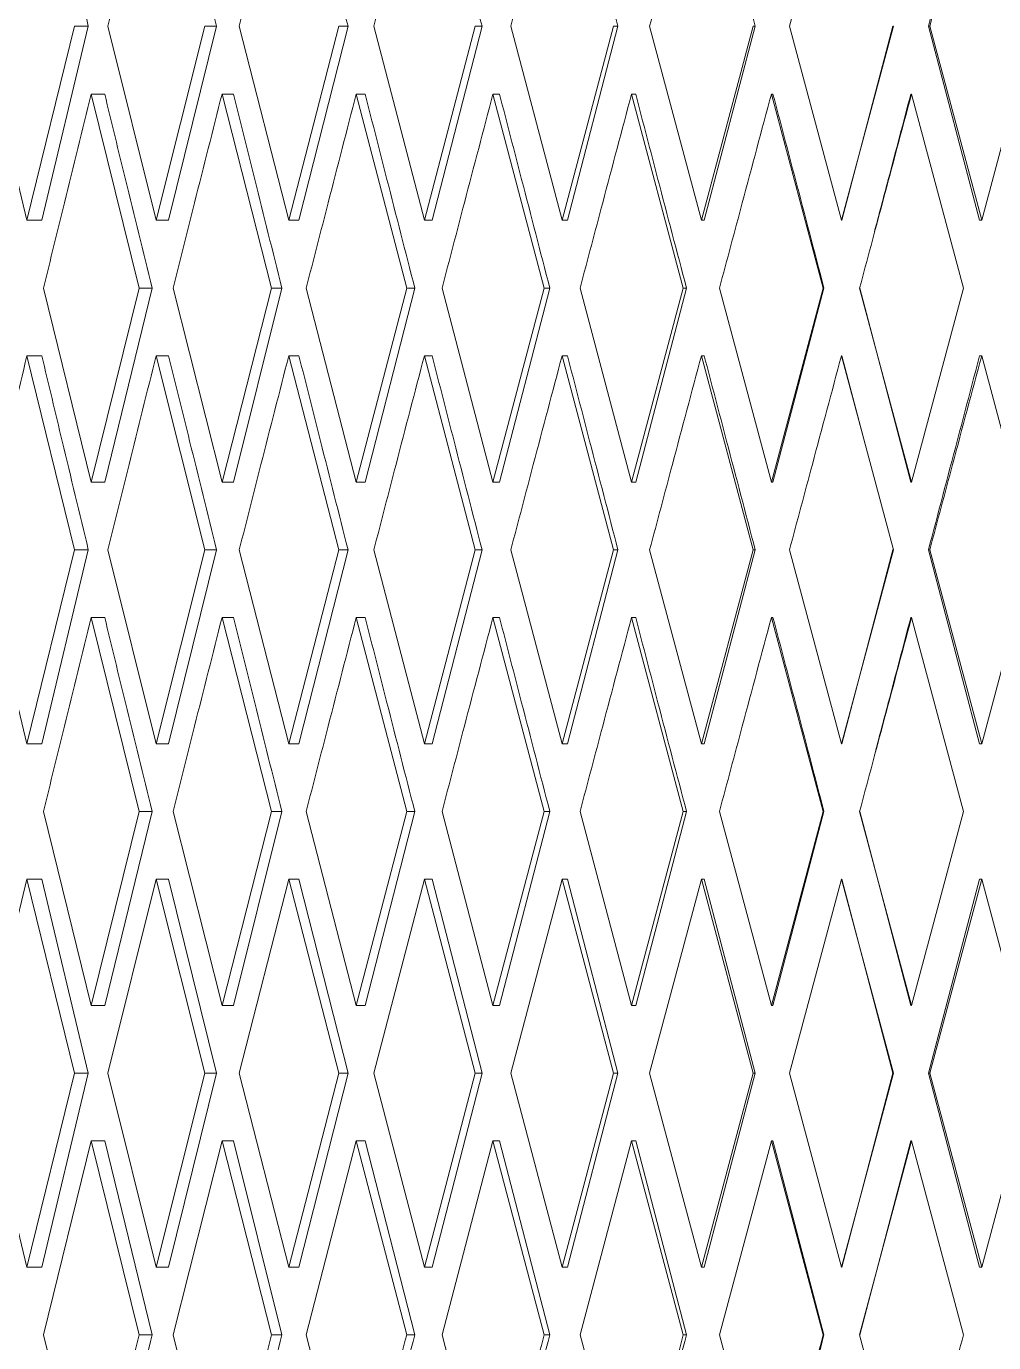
# Model space of a CAD drawing. Header units: centimetres. Extents: x -13594 to 4017, y -3206 to 1780.
# Drawn here: x 2311.47 to 2320.89, y -2193.88 to -2181.04 of the extents above; entities that cross this region are included whole.
import ezdxf

# ---------------------------------------------------------------- set-up
doc = ezdxf.new("R2010")
doc.units = ezdxf.units.CM

msp = doc.modelspace()

# ---------------------------------------------------------------- linework, layer by layer
at = {"color": 7, "linetype": 'Continuous', "lineweight": 0}
for p, q in [((2319.41, -2179.153), (2318.904, -2181.044)), ((2320.777, -2179.153), (2320.271, -2181.044)), ((2311.016, -2181.044), (2311.472, -2182.935)), ((2311.472, -2182.935), (2311.934, -2181.044)), ((2312.07, -2181.044), (2311.617, -2182.935)), ((2311.934, -2181.044), (2312.07, -2181.044)), ((2312.26, -2181.044), (2312.731, -2182.935)), ((2312.731, -2182.935), (2313.206, -2181.044)), ((2313.32, -2181.044), (2312.853, -2182.935)), ((2313.206, -2181.044), (2313.32, -2181.044)), ((2313.541, -2181.044), (2314.024, -2182.935)), ((2314.024, -2182.935), (2314.511, -2181.044)), ((2314.601, -2181.044), (2314.123, -2182.935)), ((2314.511, -2181.044), (2314.601, -2181.044)), ((2314.853, -2181.044), (2315.345, -2182.935)), ((2315.345, -2182.935), (2315.84, -2181.044)), ((2315.907, -2181.044), (2315.421, -2182.935)), ((2315.84, -2181.044), (2315.907, -2181.044)), ((2316.188, -2181.044), (2316.688, -2182.935)), ((2316.688, -2182.935), (2317.189, -2181.044)), ((2317.232, -2181.044), (2316.74, -2182.935)), ((2317.189, -2181.044), (2317.232, -2181.044)), ((2317.541, -2181.044), (2318.045, -2182.935)), ((2318.045, -2182.935), (2318.55, -2181.044)), ((2318.57, -2181.044), (2318.073, -2182.935)), ((2318.55, -2181.044), (2318.57, -2181.044)), ((2318.904, -2181.044), (2319.41, -2182.935)), ((2319.41, -2182.935), (2319.917, -2181.044)), ((2319.912, -2181.044), (2319.414, -2182.935)), ((2319.917, -2181.044), (2319.912, -2181.044)), ((2320.259, -2181.044), (2320.756, -2182.935)), ((2320.271, -2181.044), (2320.259, -2181.044)), ((2320.271, -2181.044), (2320.777, -2182.935)), ((2320.777, -2182.935), (2321.282, -2181.044)), ((2312.566, -2183.595), (2312.097, -2181.704)), ((2312.23, -2181.704), (2312.097, -2181.704)), ((2313.855, -2183.595), (2313.373, -2181.704)), ((2313.484, -2181.704), (2313.373, -2181.704)), ((2315.173, -2183.595), (2314.681, -2181.704)), ((2314.769, -2181.704), (2314.681, -2181.704)), ((2316.513, -2183.595), (2316.014, -2181.704)), ((2316.078, -2181.704), (2316.014, -2181.704)), ((2317.869, -2183.595), (2317.365, -2181.704)), ((2317.405, -2181.704), (2317.365, -2181.704)), ((2319.233, -2183.595), (2318.727, -2181.704)), ((2318.743, -2181.704), (2318.727, -2181.704)), ((2320.086, -2181.704), (2320.094, -2181.704)), ((2320.6, -2183.595), (2320.094, -2181.704)), ((2319.646, -2182.056), (2319.646, -2182.056)), ((2311.617, -2182.935), (2311.472, -2182.935)), ((2312.853, -2182.935), (2312.731, -2182.935)), ((2314.123, -2182.935), (2314.024, -2182.935)), ((2315.421, -2182.935), (2315.345, -2182.935)), ((2316.74, -2182.935), (2316.688, -2182.935)), ((2318.073, -2182.935), (2318.045, -2182.935)), ((2319.414, -2182.935), (2319.41, -2182.935)), ((2320.756, -2182.935), (2320.777, -2182.935)), ((2311.633, -2183.595), (2312.097, -2185.486)), ((2312.097, -2185.486), (2312.566, -2183.595)), ((2312.691, -2183.595), (2312.23, -2185.486)), ((2312.566, -2183.595), (2312.691, -2183.595)), ((2312.896, -2183.595), (2313.373, -2185.486)), ((2313.373, -2185.486), (2313.855, -2183.595)), ((2313.957, -2183.595), (2313.484, -2185.486)), ((2313.855, -2183.595), (2313.957, -2183.595)), ((2314.193, -2183.595), (2314.681, -2185.486)), ((2314.681, -2185.486), (2315.173, -2183.595)), ((2315.252, -2183.595), (2314.769, -2185.486)), ((2315.173, -2183.595), (2315.252, -2183.595)), ((2315.518, -2183.595), (2316.014, -2185.486)), ((2316.014, -2185.486), (2316.513, -2183.595)), ((2316.568, -2183.595), (2316.078, -2185.486)), ((2316.513, -2183.595), (2316.568, -2183.595)), ((2316.863, -2183.595), (2317.365, -2185.486)), ((2317.365, -2185.486), (2317.869, -2183.595)), ((2317.9, -2183.595), (2317.405, -2185.486)), ((2317.869, -2183.595), (2317.9, -2183.595)), ((2318.221, -2183.595), (2318.727, -2185.486)), ((2318.727, -2185.486), (2319.233, -2183.595)), ((2319.24, -2183.595), (2318.743, -2185.486)), ((2319.233, -2183.595), (2319.24, -2183.595)), ((2319.587, -2183.595), (2319.588, -2183.595)), ((2319.587, -2183.595), (2320.094, -2185.486)), ((2319.588, -2183.595), (2320.086, -2185.486)), ((2320.094, -2185.486), (2320.6, -2183.595)), ((2311.934, -2186.146), (2311.472, -2184.255)), ((2311.617, -2184.255), (2311.472, -2184.255)), ((2313.206, -2186.146), (2312.731, -2184.255)), ((2312.853, -2184.255), (2312.731, -2184.255)), ((2314.511, -2186.146), (2314.024, -2184.255)), ((2314.123, -2184.255), (2314.024, -2184.255)), ((2315.84, -2186.146), (2315.345, -2184.255)), ((2315.421, -2184.255), (2315.345, -2184.255)), ((2317.189, -2186.146), (2316.688, -2184.255)), ((2316.74, -2184.255), (2316.688, -2184.255)), ((2318.55, -2186.146), (2318.045, -2184.255)), ((2318.073, -2184.255), (2318.045, -2184.255)), ((2319.917, -2186.146), (2319.41, -2184.255)), ((2319.414, -2184.255), (2319.41, -2184.255)), ((2319.628, -2185.069), (2319.414, -2184.255)), ((2319.734, -2184.144), (2319.733, -2184.144)), ((2320.756, -2184.255), (2320.777, -2184.255)), ((2321.282, -2186.146), (2320.777, -2184.255)), ((2319.646, -2185.135), (2319.646, -2185.135)), ((2312.23, -2185.486), (2312.097, -2185.486)), ((2313.484, -2185.486), (2313.373, -2185.486)), ((2314.769, -2185.486), (2314.681, -2185.486)), ((2316.078, -2185.486), (2316.014, -2185.486)), ((2317.405, -2185.486), (2317.365, -2185.486)), ((2318.743, -2185.486), (2318.727, -2185.486)), ((2320.086, -2185.486), (2320.094, -2185.486)), ((2311.016, -2186.146), (2311.472, -2188.037)), ((2311.472, -2188.037), (2311.934, -2186.146)), ((2312.07, -2186.146), (2311.617, -2188.037)), ((2311.934, -2186.146), (2312.07, -2186.146)), ((2312.26, -2186.146), (2312.731, -2188.037)), ((2312.731, -2188.037), (2313.206, -2186.146)), ((2313.32, -2186.146), (2312.853, -2188.037)), ((2313.206, -2186.146), (2313.32, -2186.146)), ((2313.541, -2186.146), (2314.024, -2188.037)), ((2314.024, -2188.037), (2314.511, -2186.146)), ((2314.601, -2186.146), (2314.123, -2188.037)), ((2314.511, -2186.146), (2314.601, -2186.146)), ((2314.853, -2186.146), (2315.345, -2188.037)), ((2315.345, -2188.037), (2315.84, -2186.146)), ((2315.907, -2186.146), (2315.421, -2188.037)), ((2315.84, -2186.146), (2315.907, -2186.146)), ((2316.188, -2186.146), (2316.688, -2188.037)), ((2316.688, -2188.037), (2317.189, -2186.146)), ((2317.232, -2186.146), (2316.74, -2188.037)), ((2317.189, -2186.146), (2317.232, -2186.146)), ((2317.541, -2186.146), (2318.045, -2188.037)), ((2318.045, -2188.037), (2318.55, -2186.146)), ((2318.57, -2186.146), (2318.073, -2188.037)), ((2318.55, -2186.146), (2318.57, -2186.146)), ((2318.904, -2186.146), (2319.41, -2188.037)), ((2319.41, -2188.037), (2319.917, -2186.146)), ((2319.912, -2186.146), (2319.414, -2188.037)), ((2319.917, -2186.146), (2319.912, -2186.146)), ((2320.259, -2186.146), (2320.756, -2188.037)), ((2320.271, -2186.146), (2320.259, -2186.146)), ((2320.271, -2186.146), (2320.777, -2188.037)), ((2320.777, -2188.037), (2321.282, -2186.146)), ((2312.566, -2188.697), (2312.097, -2186.806)), ((2312.23, -2186.806), (2312.097, -2186.806)), ((2313.855, -2188.697), (2313.373, -2186.806)), ((2313.484, -2186.806), (2313.373, -2186.806)), ((2315.173, -2188.697), (2314.681, -2186.806)), ((2314.769, -2186.806), (2314.681, -2186.806)), ((2316.513, -2188.697), (2316.014, -2186.806)), ((2316.078, -2186.806), (2316.014, -2186.806)), ((2317.869, -2188.697), (2317.365, -2186.806)), ((2317.405, -2186.806), (2317.365, -2186.806)), ((2319.233, -2188.697), (2318.727, -2186.806)), ((2318.743, -2186.806), (2318.727, -2186.806)), ((2320.086, -2186.806), (2320.094, -2186.806)), ((2320.6, -2188.697), (2320.094, -2186.806)), ((2319.646, -2187.157), (2319.646, -2187.157)), ((2311.617, -2188.037), (2311.472, -2188.037)), ((2312.853, -2188.037), (2312.731, -2188.037)), ((2314.123, -2188.037), (2314.024, -2188.037)), ((2315.421, -2188.037), (2315.345, -2188.037)), ((2316.74, -2188.037), (2316.688, -2188.037)), ((2318.073, -2188.037), (2318.045, -2188.037)), ((2319.414, -2188.037), (2319.41, -2188.037)), ((2320.756, -2188.037), (2320.777, -2188.037)), ((2311.633, -2188.697), (2312.097, -2190.588)), ((2312.097, -2190.588), (2312.566, -2188.697)), ((2312.691, -2188.697), (2312.23, -2190.588)), ((2312.566, -2188.697), (2312.691, -2188.697)), ((2312.896, -2188.697), (2313.373, -2190.588)), ((2313.373, -2190.588), (2313.855, -2188.697)), ((2313.957, -2188.697), (2313.484, -2190.588)), ((2313.855, -2188.697), (2313.957, -2188.697)), ((2314.193, -2188.697), (2314.681, -2190.588)), ((2314.681, -2190.588), (2315.173, -2188.697)), ((2315.252, -2188.697), (2314.769, -2190.588)), ((2315.173, -2188.697), (2315.252, -2188.697)), ((2315.518, -2188.697), (2316.014, -2190.588)), ((2316.014, -2190.588), (2316.513, -2188.697)), ((2316.568, -2188.697), (2316.078, -2190.588)), ((2316.513, -2188.697), (2316.568, -2188.697)), ((2316.863, -2188.697), (2317.365, -2190.588)), ((2317.365, -2190.588), (2317.869, -2188.697)), ((2317.9, -2188.697), (2317.405, -2190.588)), ((2317.869, -2188.697), (2317.9, -2188.697)), ((2318.221, -2188.697), (2318.727, -2190.588)), ((2318.727, -2190.588), (2319.233, -2188.697)), ((2319.24, -2188.697), (2318.743, -2190.588)), ((2319.233, -2188.697), (2319.24, -2188.697)), ((2319.587, -2188.697), (2320.094, -2190.588)), ((2319.587, -2188.697), (2319.588, -2188.697)), ((2319.588, -2188.697), (2320.086, -2190.588)), ((2320.094, -2190.588), (2320.6, -2188.697)), ((2319.734, -2189.246), (2319.733, -2189.246)), ((2311.472, -2189.357), (2311.016, -2191.248)), ((2311.934, -2191.248), (2311.472, -2189.357)), ((2311.617, -2189.357), (2311.472, -2189.357)), ((2312.07, -2191.248), (2311.617, -2189.357)), ((2312.731, -2189.357), (2312.26, -2191.248)), ((2313.206, -2191.248), (2312.731, -2189.357)), ((2312.853, -2189.357), (2312.731, -2189.357)), ((2313.32, -2191.248), (2312.853, -2189.357)), ((2314.024, -2189.357), (2313.541, -2191.248)), ((2314.511, -2191.248), (2314.024, -2189.357)), ((2314.123, -2189.357), (2314.024, -2189.357)), ((2314.601, -2191.248), (2314.123, -2189.357)), ((2315.345, -2189.357), (2314.853, -2191.248)), ((2315.84, -2191.248), (2315.345, -2189.357)), ((2315.421, -2189.357), (2315.345, -2189.357)), ((2315.907, -2191.248), (2315.421, -2189.357)), ((2316.688, -2189.357), (2316.188, -2191.248)), ((2317.189, -2191.248), (2316.688, -2189.357)), ((2316.74, -2189.357), (2316.688, -2189.357)), ((2317.232, -2191.248), (2316.74, -2189.357)), ((2318.045, -2189.357), (2317.541, -2191.248)), ((2318.55, -2191.248), (2318.045, -2189.357)), ((2318.073, -2189.357), (2318.045, -2189.357)), ((2318.57, -2191.248), (2318.073, -2189.357)), ((2319.41, -2189.357), (2318.904, -2191.248)), ((2319.917, -2191.248), (2319.41, -2189.357)), ((2319.414, -2189.357), (2319.41, -2189.357)), ((2319.912, -2191.248), (2319.414, -2189.357)), ((2320.259, -2191.248), (2320.756, -2189.357)), ((2320.777, -2189.357), (2320.271, -2191.248)), ((2320.756, -2189.357), (2320.777, -2189.357)), ((2321.282, -2191.248), (2320.777, -2189.357)), ((2319.646, -2190.237), (2319.646, -2190.237)), ((2312.097, -2190.588), (2312.23, -2190.588)), ((2313.373, -2190.588), (2313.484, -2190.588)), ((2314.681, -2190.588), (2314.769, -2190.588)), ((2316.014, -2190.588), (2316.078, -2190.588)), ((2317.365, -2190.588), (2317.405, -2190.588)), ((2318.727, -2190.588), (2318.743, -2190.588)), ((2320.094, -2190.588), (2320.086, -2190.588)), ((2311.016, -2191.248), (2311.472, -2193.139)), ((2311.472, -2193.139), (2311.934, -2191.248)), ((2312.07, -2191.248), (2311.617, -2193.139)), ((2312.07, -2191.248), (2311.934, -2191.248)), ((2312.26, -2191.248), (2312.731, -2193.139)), ((2312.731, -2193.139), (2313.206, -2191.248)), ((2313.32, -2191.248), (2312.853, -2193.139)), ((2313.32, -2191.248), (2313.206, -2191.248)), ((2313.541, -2191.248), (2314.024, -2193.139)), ((2314.024, -2193.139), (2314.511, -2191.248)), ((2314.601, -2191.248), (2314.123, -2193.139)), ((2314.601, -2191.248), (2314.511, -2191.248)), ((2314.853, -2191.248), (2315.345, -2193.139)), ((2315.345, -2193.139), (2315.84, -2191.248)), ((2315.907, -2191.248), (2315.421, -2193.139)), ((2315.907, -2191.248), (2315.84, -2191.248)), ((2316.188, -2191.248), (2316.688, -2193.139)), ((2316.688, -2193.139), (2317.189, -2191.248)), ((2317.232, -2191.248), (2316.74, -2193.139)), ((2317.232, -2191.248), (2317.189, -2191.248)), ((2317.541, -2191.248), (2318.045, -2193.139)), ((2318.045, -2193.139), (2318.55, -2191.248)), ((2318.57, -2191.248), (2318.073, -2193.139)), ((2318.569, -2191.248), (2318.55, -2191.248)), ((2318.904, -2191.248), (2319.41, -2193.139)), ((2319.41, -2193.139), (2319.917, -2191.248)), ((2319.912, -2191.248), (2319.414, -2193.139)), ((2319.912, -2191.248), (2319.917, -2191.248)), ((2320.259, -2191.248), (2320.271, -2191.248)), ((2320.259, -2191.248), (2320.756, -2193.139)), ((2320.271, -2191.248), (2320.777, -2193.139)), ((2320.777, -2193.139), (2321.282, -2191.248)), ((2312.097, -2191.908), (2311.633, -2193.799)), ((2312.566, -2193.799), (2312.097, -2191.908)), ((2312.097, -2191.908), (2312.23, -2191.908)), ((2312.691, -2193.799), (2312.23, -2191.908)), ((2313.373, -2191.908), (2312.896, -2193.799)), ((2313.855, -2193.799), (2313.373, -2191.908)), ((2313.373, -2191.908), (2313.484, -2191.908)), ((2313.957, -2193.799), (2313.484, -2191.908)), ((2314.681, -2191.908), (2314.193, -2193.799)), ((2315.173, -2193.799), (2314.681, -2191.908)), ((2314.681, -2191.908), (2314.769, -2191.908)), ((2315.252, -2193.799), (2314.769, -2191.908)), ((2316.014, -2191.908), (2315.518, -2193.799)), ((2316.513, -2193.799), (2316.014, -2191.908)), ((2316.014, -2191.908), (2316.078, -2191.908)), ((2316.568, -2193.799), (2316.078, -2191.908)), ((2317.365, -2191.908), (2316.863, -2193.799)), ((2317.869, -2193.799), (2317.365, -2191.908)), ((2317.365, -2191.908), (2317.405, -2191.908)), ((2317.9, -2193.799), (2317.405, -2191.908)), ((2318.727, -2191.908), (2318.221, -2193.799)), ((2319.233, -2193.799), (2318.727, -2191.908)), ((2318.727, -2191.908), (2318.743, -2191.908)), ((2319.24, -2193.799), (2318.743, -2191.908)), ((2320.094, -2191.908), (2319.587, -2193.799)), ((2319.588, -2193.799), (2320.086, -2191.908)), ((2320.094, -2191.908), (2320.086, -2191.908)), ((2320.6, -2193.799), (2320.094, -2191.908)), ((2319.646, -2192.26), (2319.646, -2192.26)), ((2311.472, -2193.139), (2311.617, -2193.139)), ((2312.731, -2193.139), (2312.853, -2193.139)), ((2314.024, -2193.139), (2314.123, -2193.139)), ((2315.345, -2193.139), (2315.421, -2193.139)), ((2316.688, -2193.139), (2316.74, -2193.139)), ((2318.045, -2193.139), (2318.073, -2193.139)), ((2319.41, -2193.139), (2319.414, -2193.139)), ((2320.777, -2193.139), (2320.756, -2193.139)), ((2319.734, -2193.25), (2319.734, -2193.25)), ((2311.633, -2193.799), (2312.097, -2195.69)), ((2312.691, -2193.799), (2312.566, -2193.799)), ((2312.896, -2193.799), (2313.373, -2195.69)), ((2313.957, -2193.799), (2313.855, -2193.799)), ((2314.193, -2193.799), (2314.681, -2195.69)), ((2315.252, -2193.799), (2315.173, -2193.799)), ((2315.518, -2193.799), (2316.014, -2195.69)), ((2316.568, -2193.799), (2316.513, -2193.799)), ((2316.863, -2193.799), (2317.365, -2195.69)), ((2317.9, -2193.799), (2317.869, -2193.799)), ((2318.221, -2193.799), (2318.727, -2195.69)), ((2319.24, -2193.799), (2319.233, -2193.799)), ((2319.587, -2193.799), (2320.094, -2195.69)), ((2319.588, -2193.799), (2319.587, -2193.799))]:
    msp.add_line(p, q, dxfattribs=at)
for radius in [406.205, 406.022, 404.866, 400.131]:
    msp.add_circle((1945.049, -1822.821), radius, dxfattribs=at)
for points, knots in [([(2311.472, -2179.153), (2311.387, -2179.506), (2311.234, -2180.137), (2311.082, -2180.767), (2311.016, -2181.044)], [0, 0, 0, 0, 0.56, 1, 1, 1, 1]), ([(2312.07, -2181.044), (2311.985, -2180.691), (2311.833, -2180.061), (2311.683, -2179.431), (2311.617, -2179.153)], [0, 0, 0, 0, 0.56, 1, 1, 1, 1]), ([(2312.731, -2179.153), (2312.643, -2179.506), (2312.485, -2180.137), (2312.329, -2180.767), (2312.26, -2181.044)], [0, 0, 0, 0, 0.56, 1, 1, 1, 1]), ([(2313.32, -2181.044), (2313.232, -2180.691), (2313.076, -2180.061), (2312.921, -2179.431), (2312.853, -2179.153)], [0, 0, 0, 0, 0.5599999, 1, 1, 1, 1]), ([(2314.024, -2179.153), (2313.933, -2179.506), (2313.772, -2180.137), (2313.612, -2180.767), (2313.541, -2181.044)], [0, 0, 0, 0, 0.56, 1, 1, 1, 1]), ([(2314.601, -2181.044), (2314.512, -2180.691), (2314.352, -2180.061), (2314.193, -2179.431), (2314.123, -2179.153)], [0, 0, 0, 0, 0.5599999, 1, 1, 1, 1]), ([(2315.345, -2179.153), (2315.253, -2179.506), (2315.088, -2180.137), (2314.925, -2180.767), (2314.853, -2181.044)], [0, 0, 0, 0, 0.56, 1, 1, 1, 1]), ([(2315.907, -2181.044), (2315.816, -2180.691), (2315.654, -2180.061), (2315.492, -2179.431), (2315.421, -2179.153)], [0, 0, 0, 0, 0.5599999, 1, 1, 1, 1]), ([(2316.688, -2179.153), (2316.594, -2179.506), (2316.427, -2180.137), (2316.261, -2180.767), (2316.188, -2181.044)], [0, 0, 0, 0, 0.56, 1, 1, 1, 1]), ([(2317.232, -2181.044), (2317.14, -2180.691), (2316.976, -2180.061), (2316.812, -2179.431), (2316.74, -2179.153)], [0, 0, 0, 0, 0.56, 1, 1, 1, 1]), ([(2318.045, -2179.153), (2317.951, -2179.506), (2317.783, -2180.137), (2317.615, -2180.767), (2317.541, -2181.044)], [0, 0, 0, 0, 0.56, 1, 1, 1, 1]), ([(2318.57, -2181.044), (2318.477, -2180.691), (2318.311, -2180.061), (2318.146, -2179.431), (2318.073, -2179.153)], [0, 0, 0, 0, 0.56, 1, 1, 1, 1]), ([(2320.259, -2181.044), (2320.352, -2180.691), (2320.518, -2180.061), (2320.684, -2179.431), (2320.756, -2179.153)], [0, 0, 0, 0, 0.56, 1, 1, 1, 1]), ([(2312.097, -2181.704), (2312.01, -2182.057), (2311.855, -2182.688), (2311.701, -2183.318), (2311.633, -2183.595)], [0, 0, 0, 0, 0.56, 1, 1, 1, 1]), ([(2312.691, -2183.595), (2312.604, -2183.242), (2312.45, -2182.612), (2312.297, -2181.982), (2312.23, -2181.704)], [0, 0, 0, 0, 0.56, 1, 1, 1, 1]), ([(2313.373, -2181.704), (2313.284, -2182.057), (2313.124, -2182.688), (2312.966, -2183.318), (2312.896, -2183.595)], [0, 0, 0, 0, 0.56, 1, 1, 1, 1]), ([(2313.957, -2183.595), (2313.868, -2183.242), (2313.71, -2182.612), (2313.553, -2181.982), (2313.484, -2181.704)], [0, 0, 0, 0, 0.5599999, 1, 1, 1, 1]), ([(2314.681, -2181.704), (2314.59, -2182.057), (2314.427, -2182.688), (2314.265, -2183.318), (2314.193, -2183.595)], [0, 0, 0, 0, 0.56, 1, 1, 1, 1]), ([(2315.252, -2183.595), (2315.161, -2183.242), (2315, -2182.612), (2314.839, -2181.982), (2314.769, -2181.704)], [0, 0, 0, 0, 0.56, 1, 1, 1, 1]), ([(2316.014, -2181.704), (2315.921, -2182.057), (2315.755, -2182.688), (2315.59, -2183.318), (2315.518, -2183.595)], [0, 0, 0, 0, 0.56, 1, 1, 1, 1]), ([(2316.568, -2183.595), (2316.476, -2183.242), (2316.313, -2182.612), (2316.15, -2181.982), (2316.078, -2181.704)], [0, 0, 0, 0, 0.56, 1, 1, 1, 1]), ([(2317.365, -2181.704), (2317.271, -2182.057), (2317.103, -2182.688), (2316.936, -2183.318), (2316.863, -2183.595)], [0, 0, 0, 0, 0.5599999, 1, 1, 1, 1]), ([(2317.9, -2183.595), (2317.807, -2183.242), (2317.642, -2182.612), (2317.477, -2181.982), (2317.405, -2181.704)], [0, 0, 0, 0, 0.56, 1, 1, 1, 1]), ([(2318.727, -2181.704), (2318.633, -2182.057), (2318.464, -2182.688), (2318.296, -2183.318), (2318.221, -2183.595)], [0, 0, 0, 0, 0.56, 1, 1, 1, 1]), ([(2319.24, -2183.595), (2319.148, -2183.242), (2318.982, -2182.612), (2318.816, -2181.982), (2318.743, -2181.704)], [0, 0, 0, 0, 0.56, 1, 1, 1, 1]), ([(2320.094, -2181.704), (2319.999, -2182.057), (2319.83, -2182.688), (2319.662, -2183.318), (2319.587, -2183.595)], [0, 0, 0, 0, 0.56, 1, 1, 1, 1]), ([(2319.732, -2183.048), (2319.777, -2182.877), (2319.895, -2182.43), (2320.013, -2181.982), (2320.086, -2181.704)], [0, 0, 0, 0, 0.380657, 1, 1, 1, 1]), ([(2311.472, -2184.255), (2311.387, -2184.608), (2311.234, -2185.239), (2311.082, -2185.869), (2311.016, -2186.146)], [0, 0, 0, 0, 0.56, 1, 1, 1, 1]), ([(2312.07, -2186.146), (2311.985, -2185.793), (2311.833, -2185.163), (2311.683, -2184.533), (2311.617, -2184.255)], [0, 0, 0, 0, 0.56, 1, 1, 1, 1]), ([(2312.731, -2184.255), (2312.643, -2184.608), (2312.485, -2185.239), (2312.329, -2185.869), (2312.26, -2186.146)], [0, 0, 0, 0, 0.56, 1, 1, 1, 1]), ([(2313.32, -2186.146), (2313.232, -2185.793), (2313.076, -2185.163), (2312.921, -2184.533), (2312.853, -2184.255)], [0, 0, 0, 0, 0.56, 1, 1, 1, 1]), ([(2314.024, -2184.255), (2313.933, -2184.608), (2313.772, -2185.239), (2313.612, -2185.869), (2313.541, -2186.146)], [0, 0, 0, 0, 0.56, 1, 1, 1, 1]), ([(2314.601, -2186.146), (2314.512, -2185.793), (2314.352, -2185.163), (2314.193, -2184.533), (2314.123, -2184.255)], [0, 0, 0, 0, 0.56, 1, 1, 1, 1]), ([(2315.345, -2184.255), (2315.253, -2184.608), (2315.088, -2185.239), (2314.925, -2185.869), (2314.853, -2186.146)], [0, 0, 0, 0, 0.5599999, 1, 1, 1, 1]), ([(2315.907, -2186.146), (2315.816, -2185.793), (2315.654, -2185.163), (2315.492, -2184.533), (2315.421, -2184.255)], [0, 0, 0, 0, 0.56, 1, 1, 1, 1]), ([(2316.688, -2184.255), (2316.594, -2184.608), (2316.427, -2185.239), (2316.261, -2185.869), (2316.188, -2186.146)], [0, 0, 0, 0, 0.56, 1, 1, 1, 1]), ([(2317.232, -2186.146), (2317.14, -2185.793), (2316.976, -2185.163), (2316.812, -2184.533), (2316.74, -2184.255)], [0, 0, 0, 0, 0.56, 1, 1, 1, 1]), ([(2318.045, -2184.255), (2317.951, -2184.608), (2317.783, -2185.239), (2317.615, -2185.869), (2317.541, -2186.146)], [0, 0, 0, 0, 0.56, 1, 1, 1, 1]), ([(2318.57, -2186.146), (2318.477, -2185.793), (2318.311, -2185.163), (2318.146, -2184.533), (2318.073, -2184.255)], [0, 0, 0, 0, 0.56, 1, 1, 1, 1]), ([(2319.41, -2184.255), (2319.316, -2184.608), (2319.147, -2185.239), (2318.978, -2185.869), (2318.904, -2186.146)], [0, 0, 0, 0, 0.5599999, 1, 1, 1, 1]), ([(2320.259, -2186.146), (2320.352, -2185.793), (2320.518, -2185.163), (2320.684, -2184.533), (2320.756, -2184.255)], [0, 0, 0, 0, 0.56, 1, 1, 1, 1]), ([(2320.777, -2184.255), (2320.682, -2184.608), (2320.514, -2185.239), (2320.345, -2185.869), (2320.271, -2186.146)], [0, 0, 0, 0, 0.56, 1, 1, 1, 1]), ([(2312.097, -2186.806), (2312.01, -2187.159), (2311.855, -2187.79), (2311.701, -2188.42), (2311.633, -2188.697)], [0, 0, 0, 0, 0.56, 1, 1, 1, 1]), ([(2312.691, -2188.697), (2312.604, -2188.344), (2312.45, -2187.714), (2312.297, -2187.084), (2312.23, -2186.806)], [0, 0, 0, 0, 0.56, 1, 1, 1, 1]), ([(2313.373, -2186.806), (2313.284, -2187.159), (2313.124, -2187.79), (2312.966, -2188.42), (2312.896, -2188.697)], [0, 0, 0, 0, 0.56, 1, 1, 1, 1]), ([(2313.957, -2188.697), (2313.868, -2188.344), (2313.71, -2187.714), (2313.553, -2187.084), (2313.484, -2186.806)], [0, 0, 0, 0, 0.56, 1, 1, 1, 1]), ([(2314.681, -2186.806), (2314.59, -2187.159), (2314.427, -2187.79), (2314.265, -2188.42), (2314.193, -2188.697)], [0, 0, 0, 0, 0.56, 1, 1, 1, 1]), ([(2315.252, -2188.697), (2315.161, -2188.344), (2315, -2187.714), (2314.839, -2187.084), (2314.769, -2186.806)], [0, 0, 0, 0, 0.5599999, 1, 1, 1, 1]), ([(2316.014, -2186.806), (2315.921, -2187.159), (2315.755, -2187.79), (2315.59, -2188.42), (2315.518, -2188.697)], [0, 0, 0, 0, 0.56, 1, 1, 1, 1]), ([(2316.568, -2188.697), (2316.476, -2188.344), (2316.313, -2187.714), (2316.15, -2187.084), (2316.078, -2186.806)], [0, 0, 0, 0, 0.56, 1, 1, 1, 1]), ([(2317.365, -2186.806), (2317.271, -2187.159), (2317.103, -2187.79), (2316.936, -2188.42), (2316.863, -2188.697)], [0, 0, 0, 0, 0.56, 1, 1, 1, 1]), ([(2317.9, -2188.697), (2317.807, -2188.344), (2317.642, -2187.714), (2317.477, -2187.084), (2317.405, -2186.806)], [0, 0, 0, 0, 0.56, 1, 1, 1, 1]), ([(2318.727, -2186.806), (2318.633, -2187.159), (2318.464, -2187.79), (2318.296, -2188.42), (2318.221, -2188.697)], [0, 0, 0, 0, 0.5599999, 1, 1, 1, 1]), ([(2319.24, -2188.697), (2319.148, -2188.344), (2318.982, -2187.714), (2318.816, -2187.084), (2318.743, -2186.806)], [0, 0, 0, 0, 0.56, 1, 1, 1, 1]), ([(2320.094, -2186.806), (2319.999, -2187.159), (2319.83, -2187.79), (2319.662, -2188.42), (2319.587, -2188.697)], [0, 0, 0, 0, 0.56, 1, 1, 1, 1]), ([(2319.733, -2188.148), (2319.777, -2187.978), (2319.895, -2187.531), (2320.013, -2187.084), (2320.086, -2186.806)], [0, 0, 0, 0, 0.379836, 1, 1, 1, 1]), ([(2312.097, -2195.69), (2312.184, -2195.337), (2312.34, -2194.707), (2312.497, -2194.077), (2312.566, -2193.799)], [0, 0, 0, 0, 0.56, 1, 1, 1, 1]), ([(2312.691, -2193.799), (2312.604, -2194.152), (2312.45, -2194.782), (2312.297, -2195.413), (2312.23, -2195.69)], [0, 0, 0, 0, 0.56, 1, 1, 1, 1]), ([(2313.373, -2195.69), (2313.463, -2195.337), (2313.623, -2194.707), (2313.784, -2194.077), (2313.855, -2193.799)], [0, 0, 0, 0, 0.5599999, 1, 1, 1, 1]), ([(2313.957, -2193.799), (2313.868, -2194.152), (2313.71, -2194.782), (2313.553, -2195.413), (2313.484, -2195.69)], [0, 0, 0, 0, 0.56, 1, 1, 1, 1]), ([(2314.681, -2195.69), (2314.773, -2195.337), (2314.936, -2194.707), (2315.1, -2194.077), (2315.173, -2193.799)], [0, 0, 0, 0, 0.56, 1, 1, 1, 1]), ([(2315.252, -2193.799), (2315.161, -2194.152), (2315, -2194.782), (2314.839, -2195.413), (2314.769, -2195.69)], [0, 0, 0, 0, 0.56, 1, 1, 1, 1]), ([(2316.014, -2195.69), (2316.107, -2195.337), (2316.273, -2194.707), (2316.44, -2194.077), (2316.513, -2193.799)], [0, 0, 0, 0, 0.56, 1, 1, 1, 1]), ([(2316.568, -2193.799), (2316.476, -2194.152), (2316.313, -2194.782), (2316.15, -2195.413), (2316.078, -2195.69)], [0, 0, 0, 0, 0.56, 1, 1, 1, 1]), ([(2317.365, -2195.69), (2317.459, -2195.337), (2317.627, -2194.707), (2317.795, -2194.077), (2317.869, -2193.799)], [0, 0, 0, 0, 0.56, 1, 1, 1, 1]), ([(2317.9, -2193.799), (2317.807, -2194.152), (2317.642, -2194.782), (2317.477, -2195.413), (2317.405, -2195.69)], [0, 0, 0, 0, 0.56, 1, 1, 1, 1]), ([(2318.727, -2195.69), (2318.822, -2195.337), (2318.99, -2194.707), (2319.159, -2194.077), (2319.233, -2193.799)], [0, 0, 0, 0, 0.5599999, 1, 1, 1, 1]), ([(2319.24, -2193.799), (2319.148, -2194.152), (2318.982, -2194.782), (2318.816, -2195.413), (2318.743, -2195.69)], [0, 0, 0, 0, 0.56, 1, 1, 1, 1]), ([(2320.094, -2195.69), (2320.188, -2195.337), (2320.357, -2194.707), (2320.526, -2194.077), (2320.6, -2193.799)], [0, 0, 0, 0, 0.5599999, 1, 1, 1, 1])]:
    msp.add_open_spline(points, degree=3, knots=knots, dxfattribs=at)

doc.saveas('drawing.dxf')
